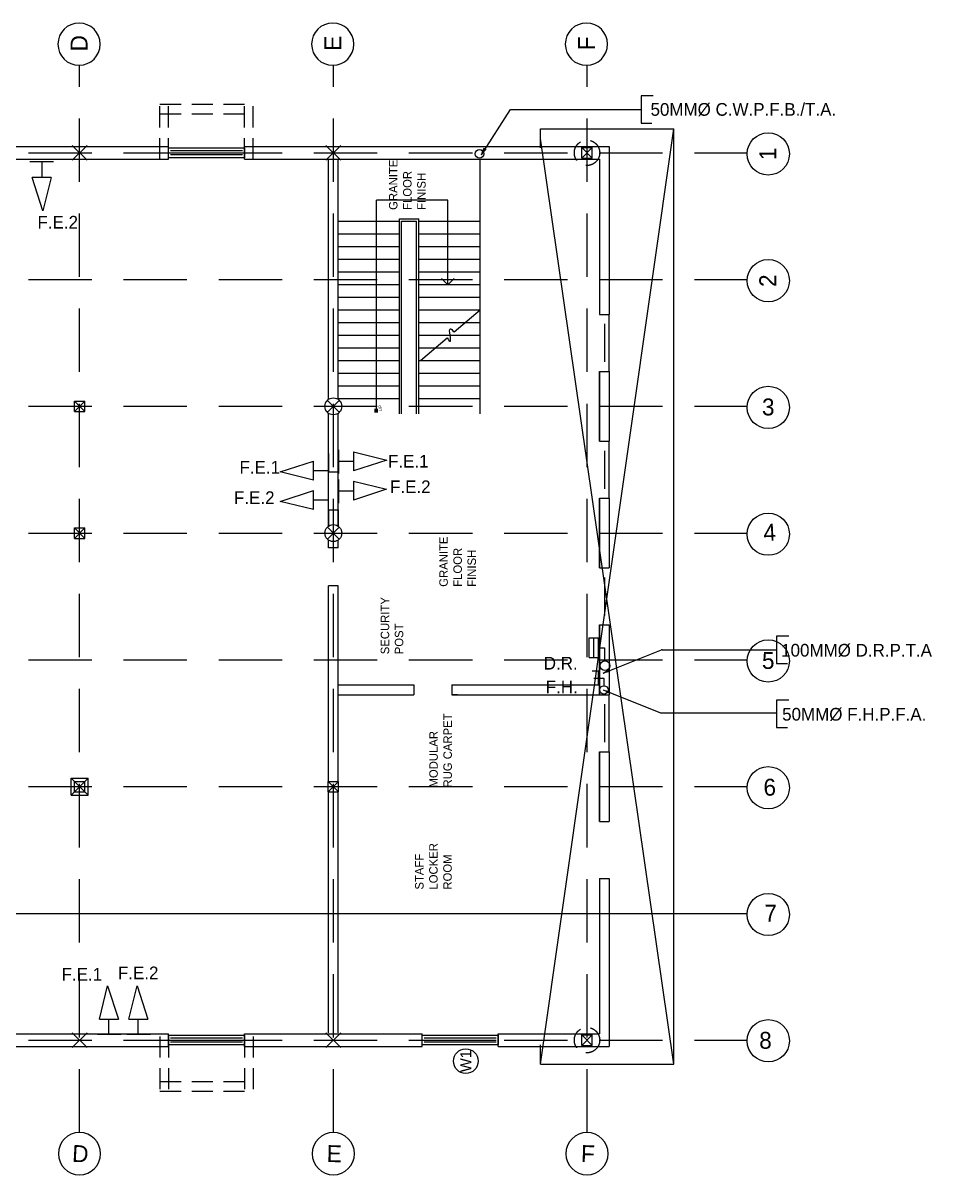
# Model space of a CAD drawing. Extents: x -2017610 to 288295, y -639251 to 250994.
# Drawn here: x -276574 to -255078, y -313147 to -285862 of the extents above; entities that cross this region are included whole.
import ezdxf
from ezdxf.enums import TextEntityAlignment as Align

# ---------------------------------------------------------------- set-up
doc = ezdxf.new("R2010")
doc.units = 0
doc.header["$LTSCALE"] = 2
doc.header["$MEASUREMENT"] = 0
doc.linetypes.add('DASHED2', pattern=[0.375, 0.25, -0.125])
for name, color, linetype in [('DIM', 8, 'CONTINUOUS'), ('DIM_INT', 8, 'CONTINUOUS'), ('DOORS', 8, 'CONTINUOUS'), ('GRID', 8, 'CONTINUOUS'), ('GRIDLINES', 8, 'DASHED2'), ('HANDRAILS', 8, 'CONTINUOUS'), ('HATCH', 8, 'CONTINUOUS'), ('LAYER1', 8, 'CONTINUOUS'), ('LAYER2', 8, 'CONTINUOUS'), ('LAYER4', 8, 'CONTINUOUS'), ('TEXT', 8, 'CONTINUOUS'), ('TEXT3', 8, 'CONTINUOUS'), ('WALLS', 8, 'CONTINUOUS'), ('WIN_DOORS', 8, 'CONTINUOUS'), ('WINDOWS_DOORS', 8, 'CONTINUOUS')]:
    doc.layers.add(name, color=color, linetype=linetype)
doc.styles.add('LUCY', font='lsansi.ttf')
doc.styles.add('STYLUS', font='stylu.ttf')

# ---------------------------------------------------------------- blocks, each defined once
blk = doc.blocks.new('GRID_NO')
at = {"layer": 'GRID'}
blk.add_circle((0, 500), 500, dxfattribs=at)
blk.add_attdef('GRNO', text='', height=400, dxfattribs=at).set_placement((0, 500), align=Align.MIDDLE_CENTER)
blk = doc.blocks.new('W1800')
at = {"layer": 'WINDOWS_DOORS'}
for p, q in [((0, -1800), (0, 0)), ((0, 0), (230, 0)), ((230, 0), (230, -1800)), ((69, -1750), (69, -50)), ((114, -50), (114, -1750)), ((161, -1750), (161, -50)), ((230, -1800), (0, -1800))]:
    blk.add_line(p, q, dxfattribs=at)
blk = doc.blocks.new('250_COLUMN')
at = {"layer": 'LAYER1'}
for p, q in [((125, 125), (-125, -125)), ((-125, 125), (125, -125))]:
    blk.add_line(p, q, dxfattribs=at)
at = {"layer": 'LAYER2'}
for p, q in [((-125, 125), (125, 125)), ((-125, 125), (-125, -125)), ((125, 125), (125, -125)), ((-125, -125), (125, -125))]:
    blk.add_line(p, q, dxfattribs=at)

msp = doc.modelspace()

# ---------------------------------------------------------------- linework, layer by layer
at = {"layer": 'DOORS', "color": 1}
for p, q in [((-265730.6, -288978), (-265668.2, -288818.7)), ((-262856.3, -301251), (-261471, -300699)), ((-261459.9, -300696.9), (-258750.7, -300696.9)), ((-262856.3, -301251), (-262712.9, -301157.8)), ((-262856.3, -301642.2), (-261499.7, -302182.8)), ((-261488.6, -302185), (-258750.7, -302185))]:
    msp.add_line(p, q, dxfattribs=at)
msp.add_arc((-261459.9, -300726.9), 30, 90, 111.72787, dxfattribs=at)
for points in [[(-265730.6, -288978), (-265668.2, -288818.7), (-265610.8, -288853.6)], [(-262856.3, -301251), (-262712.9, -301157.8), (-262686.5, -301219.5)], [(-262856.3, -301642.2), (-262688.1, -301673.1), (-262711.4, -301736.1)]]:
    msp.add_solid(points, dxfattribs=at)
at = {"layer": 'GRID', "color": 7}
msp.add_circle((-266102.5, -310429.5), 292.5, dxfattribs=at)
at = {"layer": 'GRIDLINES', "ltscale": 3000}
for p, q in [((-275235.6, -312120), (-275235.6, -286862.1)), ((-269235.6, -312120), (-269235.6, -286862.1)), ((-263235.6, -312120), (-263235.6, -286862.1)), ((-296697, -288932.9), (-259448.7, -288932.9)), ((-296697, -291932.9), (-259448.7, -291932.9)), ((-296697, -294932.9), (-259448.7, -294932.9)), ((-296697, -297932.9), (-259448.7, -297932.9)), ((-296697, -300932.9), (-259448.7, -300932.9)), ((-296697, -303932.9), (-259448.7, -303932.9)), ((-296697, -309932.9), (-259448.7, -309932.9))]:
    msp.add_line(p, q, dxfattribs=at)
at = {"layer": 'HANDRAILS'}
for p, q in [((-267670.6, -295107.7), (-267670.6, -290497.9)), ((-267670.6, -290497.9), (-267215.6, -290497.9)), ((-267620.6, -295107.7), (-267620.6, -290547.9)), ((-267620.6, -290547.9), (-267265.6, -290547.9)), ((-267265.6, -295107.7), (-267265.6, -290547.9)), ((-267215.6, -292347.9), (-267215.6, -290497.9)), ((-267215.6, -295107.7), (-267215.6, -292347.9)), ((-266381.2, -293171.9), (-265765.6, -292647.9)), ((-267175.6, -293847.9), (-266545.3, -293311.5))]:
    msp.add_line(p, q, dxfattribs=at)
msp.add_spline([(-266545.3, -293311.5), (-266470.6, -293399.4), (-266470.6, -293096.5), (-266381.2, -293171.9)], degree=3, dxfattribs=at)
at = {"layer": 'HATCH'}
for p, q in [((-266528.5, -290050.9), (-268218.5, -290050.9)), ((-268218.5, -295079.2), (-268218.5, -290050.9)), ((-266528.5, -292061.3), (-266528.5, -290050.9)), ((-266526.5, -292061.3), (-266676.5, -291911.3)), ((-266530.5, -292061.3), (-266380.5, -291911.3)), ((-268248.5, -295079.2), (-268248.5, -294989.2)), ((-268188.5, -295079.2), (-268188.5, -294989.2))]:
    msp.add_line(p, q, dxfattribs=at)
at = {"layer": 'LAYER1'}
for p, q in [((-264335.6, -288367.9), (-261185.6, -288367.9)), ((-264335.6, -288817.9), (-264335.6, -288367.9)), ((-264335.6, -310497.9), (-261185.6, -288367.9)), ((-261185.6, -310497.9), (-261185.6, -288367.9)), ((-261185.6, -310497.9), (-264335.6, -288592.9)), ((-275410.6, -288757.9), (-275060.6, -289107.9)), ((-275060.6, -288757.9), (-275410.6, -289107.9)), ((-269410.6, -288757.9), (-269060.6, -289107.9)), ((-269060.6, -288757.9), (-269410.6, -289107.9)), ((-269120.6, -290547.9), (-267670.6, -290547.9)), ((-267215.6, -290547.9), (-265765.6, -290547.9)), ((-269120.6, -290847.9), (-267670.6, -290847.9)), ((-267215.6, -290847.9), (-265765.6, -290847.9)), ((-269120.6, -291147.9), (-267670.6, -291147.9)), ((-267215.6, -291147.9), (-265765.6, -291147.9)), ((-269120.6, -291447.9), (-267670.6, -291447.9)), ((-267215.6, -291447.9), (-265765.6, -291447.9)), ((-269120.6, -291747.9), (-267670.6, -291747.9)), ((-267215.6, -291747.9), (-265765.6, -291747.9)), ((-269120.6, -292047.9), (-267670.6, -292047.9)), ((-267215.6, -292047.9), (-265765.6, -292047.9)), ((-269120.6, -292347.9), (-267670.6, -292347.9)), ((-267215.6, -292347.9), (-265765.6, -292347.9)), ((-269120.6, -292647.9), (-267670.6, -292647.9)), ((-267215.6, -292647.9), (-265765.6, -292647.9)), ((-269120.6, -292947.9), (-267670.6, -292947.9)), ((-267215.6, -292947.9), (-266118.1, -292947.9)), ((-266118.1, -292947.9), (-265765.6, -292947.9)), ((-269120.6, -293247.9), (-267670.6, -293247.9)), ((-267215.6, -293247.9), (-266474.5, -293247.9)), ((-266474.5, -293247.9), (-265765.6, -293247.9)), ((-269120.6, -293547.9), (-267670.6, -293547.9)), ((-267215.6, -293547.9), (-266823.1, -293547.9)), ((-266823.1, -293547.9), (-265765.6, -293547.9)), ((-269120.6, -293847.9), (-267670.6, -293847.9)), ((-267215.6, -293847.9), (-265765.6, -293847.9)), ((-262940.6, -295757.9), (-262940.6, -294107.9)), ((-269120.6, -294147.9), (-267670.6, -294147.9)), ((-267215.6, -294147.9), (-265765.6, -294147.9)), ((-269120.6, -294447.9), (-267670.6, -294447.9)), ((-267215.6, -294447.9), (-265765.6, -294447.9)), ((-269377, -294791.5), (-269094.2, -295074.4)), ((-269094.2, -294791.5), (-269377, -295074.4)), ((-269120.6, -294747.9), (-267670.6, -294747.9)), ((-267215.6, -294747.9), (-265765.6, -294747.9)), ((-262940.6, -298757.9), (-262940.6, -297107.9)), ((-269377, -297791.5), (-269094.2, -298074.4)), ((-269094.2, -297791.5), (-269377, -298074.4)), ((-262940.6, -301757.9), (-262940.6, -300107.9)), ((-262940.6, -304757.9), (-262940.6, -303107.9)), ((-275435.6, -303732.9), (-275035.6, -304132.9)), ((-275435.6, -304132.9), (-275035.6, -303732.9)), ((-275410.6, -309757.9), (-275060.6, -310107.9)), ((-275060.6, -309757.9), (-275410.6, -310107.9)), ((-269410.6, -309757.9), (-269060.6, -310107.9)), ((-269060.6, -309757.9), (-269410.6, -310107.9)), ((-264335.6, -310497.9), (-264335.6, -310047.9)), ((-264335.6, -310497.9), (-261185.6, -310497.9))]:
    msp.add_line(p, q, dxfattribs=at)
at = {"layer": 'LAYER2'}
for p, q in [((-275435.6, -303732.9), (-275035.6, -303732.9)), ((-275435.6, -304132.9), (-275435.6, -303732.9)), ((-275035.6, -304132.9), (-275035.6, -303732.9)), ((-275435.6, -304132.9), (-275035.6, -304132.9))]:
    msp.add_line(p, q, dxfattribs=at)
for centre in [(-269235.6, -294932.9), (-269235.6, -297932.9)]:
    msp.add_circle(centre, 200, dxfattribs=at)
at = {"layer": 'LAYER4', "linetype": 'DASHED2', "ltscale": 1000}
for p, q in [((-273335.6, -287782.9), (-271135.6, -287782.9)), ((-273335.6, -289082.9), (-273335.6, -287782.9)), ((-273135.6, -289082.9), (-273135.6, -287782.9)), ((-271335.6, -289082.9), (-271335.6, -287782.9)), ((-271135.6, -289082.9), (-271135.6, -287782.9)), ((-273335.6, -288012.9), (-271135.6, -288012.9)), ((-273335.6, -309842.9), (-273335.6, -311142.9)), ((-273135.6, -309842.9), (-273135.6, -311142.9)), ((-271335.6, -309842.9), (-271335.6, -311142.9)), ((-271135.6, -309842.9), (-271135.6, -311142.9)), ((-273335.6, -310912.9), (-271135.6, -310912.9)), ((-273335.6, -311142.9), (-271135.6, -311142.9))]:
    msp.add_line(p, q, dxfattribs=at)
for centre in [(-263235.6, -288932.9), (-263235.6, -309932.9)]:
    msp.add_circle(centre, 300, dxfattribs=at)
at = {"layer": 'TEXT3', "color": 1}
for p, q in [((-261670, -287587.2), (-261957.7, -287587.2)), ((-261957.7, -287587.2), (-261957.7, -288234.6)), ((-265730.6, -288978), (-265045.2, -287910.9)), ((-265045.2, -287910.9), (-261957.7, -287910.9)), ((-261957.7, -288234.6), (-261703.8, -288234.6)), ((-258462.9, -300373.2), (-258750.7, -300373.2)), ((-258750.7, -300373.2), (-258750.7, -301020.5)), ((-258750.7, -301020.5), (-258496.8, -301020.5)), ((-258462.9, -301889.1), (-258750.7, -301889.1)), ((-258750.7, -301889.1), (-258750.7, -302536.5)), ((-258750.7, -302536.5), (-258496.8, -302536.5))]:
    msp.add_line(p, q, dxfattribs=at)
at = {"layer": 'TEXT3', "color": 4}
for p, q in [((-275853.5, -289148.4), (-276413.5, -289148.4)), ((-276132, -289148.4), (-276132, -289519.5)), ((-275912.4, -289519.5), (-276361.1, -289519.5)), ((-276104.7, -290307.1), (-276361.1, -289519.5)), ((-275912.4, -289519.5), (-276104.7, -290307.1)), ((-269111.2, -295963.3), (-269111.2, -296523.3)), ((-268757.7, -296011.1), (-268757.7, -296459.8)), ((-268757.7, -296011.1), (-267970.2, -296203.4)), ((-270492.1, -296485.3), (-269704.5, -296228.9)), ((-269704.5, -296677.6), (-269704.5, -296228.9)), ((-269351, -296725.4), (-269351, -296165.4)), ((-269111.2, -296230.7), (-268757.7, -296230.7)), ((-267970.2, -296203.4), (-268757.7, -296459.8)), ((-269704.5, -296677.6), (-270492.1, -296485.3)), ((-269351, -296458), (-269704.5, -296458)), ((-269111.2, -296661.5), (-269111.2, -297221.5)), ((-268762.5, -296704.9), (-268762.5, -297153.6)), ((-268762.5, -296704.9), (-267974.9, -296897.2)), ((-270492.1, -297183.5), (-269704.5, -296927.1)), ((-269704.5, -297375.8), (-269704.5, -296927.1)), ((-269351, -297423.6), (-269351, -296863.6)), ((-269111.2, -296929), (-268757.7, -296929)), ((-267974.9, -296897.2), (-268762.5, -297153.6)), ((-269704.5, -297375.8), (-270492.1, -297183.5)), ((-269351, -297156.2), (-269704.5, -297156.2)), ((-263078.4, -300413.9), (-263078.4, -300873.9)), ((-262961.3, -300647.1), (-262819, -300647.1)), ((-262819, -300647.1), (-262819, -300938.4)), ((-262963.1, -301200.3), (-263110.7, -301200.3)), ((-262963.1, -301518.3), (-262963.1, -301200.3)), ((-262830.7, -301373.9), (-263072.6, -301373.9)), ((-262830.7, -301547.3), (-262830.7, -301373.9)), ((-274767.6, -309437), (-274575.2, -308649.4)), ((-274575.2, -308649.4), (-274318.8, -309437)), ((-274069.3, -309437), (-273877, -308649.4)), ((-273877, -308649.4), (-273620.6, -309437)), ((-274767.6, -309437), (-274318.8, -309437)), ((-274547.9, -309790.5), (-274547.9, -309437)), ((-274069.3, -309437), (-273620.6, -309437)), ((-273849.7, -309790.5), (-273849.7, -309437)), ((-274815.4, -309790.5), (-274255.4, -309790.5)), ((-274117.1, -309790.5), (-273557.1, -309790.5))]:
    msp.add_line(p, q, dxfattribs=at)
for centre in [(-265777.3, -288956.4), (-262834.9, -301644.1)]:
    msp.add_circle(centre, 100, dxfattribs=at)
at = {"layer": 'WALLS'}
for p, q in [((-277335.6, -288782.9), (-273135.6, -288782.9)), ((-273135.6, -289082.9), (-273135.6, -288782.9)), ((-271335.6, -289082.9), (-271335.6, -288782.9)), ((-271335.6, -288782.9), (-264335.6, -288782.9)), ((-264335.6, -288782.9), (-262710.6, -288782.9)), ((-262710.6, -288782.9), (-262710.6, -292757.9)), ((-277335.6, -289082.9), (-273135.6, -289082.9)), ((-271335.6, -289082.9), (-264335.6, -289082.9)), ((-269350.6, -294769.3), (-269350.6, -289107.9)), ((-269120.6, -294769.3), (-269120.6, -289107.9)), ((-269120.6, -294769.3), (-269120.6, -289107.9)), ((-265765.6, -295107.7), (-265765.6, -289082.9)), ((-264335.6, -289082.9), (-262940.6, -289082.9)), ((-262940.6, -289082.9), (-262940.6, -292757.9)), ((-262940.6, -292757.9), (-262710.6, -292757.9)), ((-262940.6, -294107.9), (-262710.6, -294107.9)), ((-262940.6, -294107.9), (-262940.6, -295757.9)), ((-262710.6, -294107.9), (-262710.6, -295757.9)), ((-269350.6, -297769.3), (-269350.6, -295096.6)), ((-269120.6, -295107.7), (-269120.6, -295096.6)), ((-269120.6, -297769.3), (-269120.6, -295096.6)), ((-262940.6, -295757.9), (-262710.6, -295757.9)), ((-269120.6, -296047.9), (-269120.6, -295817.9)), ((-269350.6, -296047.9), (-269350.6, -296482.9)), ((-269120.6, -296047.9), (-269120.6, -296482.9)), ((-269350.6, -296482.9), (-269120.6, -296482.9)), ((-262940.6, -297107.9), (-262710.6, -297107.9)), ((-262940.6, -297107.9), (-262940.6, -298757.9)), ((-262710.6, -297107.9), (-262710.6, -298757.9)), ((-269350.6, -297382.9), (-269120.6, -297382.9)), ((-269350.6, -297382.9), (-269350.6, -297769.3)), ((-269120.6, -297382.9), (-269120.6, -297769.3)), ((-269350.6, -298282.9), (-269350.6, -298096.6)), ((-269120.6, -298282.9), (-269120.6, -298096.6)), ((-269120.6, -298282.9), (-269350.6, -298282.9)), ((-262940.6, -298757.9), (-262710.6, -298757.9)), ((-269120.6, -299182.9), (-269350.6, -299182.9)), ((-269350.6, -303807.9), (-269350.6, -299182.9)), ((-269120.6, -303807.9), (-269120.6, -299182.9)), ((-262940.6, -300107.9), (-262710.6, -300107.9)), ((-262940.6, -300107.9), (-262940.6, -301757.9)), ((-262710.6, -300107.9), (-262710.6, -301757.9)), ((-269120.6, -301527.9), (-267335.6, -301527.9)), ((-269120.6, -301757.9), (-267335.6, -301757.9)), ((-267335.6, -301527.9), (-267335.6, -301757.9)), ((-266435.6, -301527.9), (-266435.6, -301757.9)), ((-266435.6, -301527.9), (-262940.6, -301527.9)), ((-266295.6, -301757.9), (-266435.6, -301757.9)), ((-266435.6, -301757.9), (-262940.6, -301757.9)), ((-262940.6, -301757.9), (-262710.6, -301757.9)), ((-262940.6, -303107.9), (-262710.6, -303107.9)), ((-262940.6, -303107.9), (-262940.6, -304757.9)), ((-262710.6, -303107.9), (-262710.6, -304757.9)), ((-269350.6, -309757.9), (-269350.6, -304057.9)), ((-269120.6, -309757.9), (-269120.6, -304057.9)), ((-262940.6, -304757.9), (-262710.6, -304757.9)), ((-262940.6, -306107.9), (-262710.6, -306107.9)), ((-262940.6, -306107.9), (-262940.6, -309782.9)), ((-262710.6, -306107.9), (-262710.6, -310082.9)), ((-277335.6, -309782.9), (-273135.6, -309782.9)), ((-273135.6, -310082.9), (-273135.6, -309782.9)), ((-271335.6, -310082.9), (-271335.6, -309782.9)), ((-271335.6, -309782.9), (-267135.6, -309782.9)), ((-267135.6, -310082.9), (-267135.6, -309782.9)), ((-265335.6, -310082.9), (-265335.6, -309782.9)), ((-265335.6, -309782.9), (-264335.6, -309782.9)), ((-264335.6, -309782.9), (-262940.6, -309782.9)), ((-277335.6, -310082.9), (-273135.6, -310082.9)), ((-271335.6, -310082.9), (-267135.6, -310082.9)), ((-265335.6, -310082.9), (-264335.6, -310082.9)), ((-264335.6, -310082.9), (-262710.6, -310082.9))]:
    msp.add_line(p, q, dxfattribs=at)
at = {"layer": 'WALLS', "linetype": 'DASHED2', "ltscale": 200000}
for p, q in [((-262710.6, -294107.9), (-262710.6, -292757.9)), ((-262825.6, -292982.9), (-262825.6, -293882.9)), ((-262710.6, -297107.9), (-262710.6, -295757.9)), ((-262825.6, -295982.9), (-262825.6, -296882.9)), ((-262825.6, -298982.9), (-262825.6, -299882.9)), ((-262710.6, -303107.9), (-262710.6, -301757.9)), ((-262825.6, -301982.9), (-262825.6, -302882.9))]:
    msp.add_line(p, q, dxfattribs=at)
at = {"layer": 'WALLS', "color": 4}
for p, q in [((-263187.4, -300875.3), (-263187.4, -300413.9)), ((-263187.4, -300413.9), (-262961.3, -300413.9)), ((-262961.3, -300875.3), (-262961.3, -300413.9)), ((-263187.4, -300873.9), (-262961.3, -300873.9))]:
    msp.add_line(p, q, dxfattribs=at)
msp.add_circle((-262812.2, -301071), 114.5, dxfattribs=at)
at = {"layer": 'WIN_DOORS'}
msp.add_line((-296697, -306932.9), (-259448.7, -306932.9), dxfattribs=at)

# ---------------------------------------------------------------- block references
at = {"layer": 'DIM', "rotation": 89.99999999999999}
for p in [(-263235.6, -288932.9), (-275235.6, -294932.9), (-275235.6, -297932.9), (-275235.6, -303932.9), (-269235.6, -303932.9), (-263235.6, -309932.9)]:
    msp.add_blockref('250_COLUMN', p, dxfattribs=at)
at = {"layer": 'HATCH'}
ref = msp.add_blockref('GRID_NO', (-274749, -286362.1), dxfattribs=dict(at, xscale=-1, rotation=89.99999999999999))
ref.add_attrib('GRNO', 'D', dxfattribs={"layer": 'GRID', "height": 400, "rotation": 90, "style": 'STYLUS'}).set_placement((-275249, -286340.5), align=Align.MIDDLE_CENTER)
ref = msp.add_blockref('GRID_NO', (-268749, -286362.1), dxfattribs=dict(at, xscale=-1, rotation=89.99999999999999))
ref.add_attrib('GRNO', 'E', dxfattribs={"layer": 'GRID', "height": 400, "rotation": 90, "style": 'STYLUS'}).set_placement((-269249, -286340.5), align=Align.MIDDLE_CENTER)
ref = msp.add_blockref('GRID_NO', (-262749, -286362.1), dxfattribs=dict(at, xscale=-1, rotation=89.99999999999999))
ref.add_attrib('GRNO', 'F', dxfattribs={"layer": 'GRID', "height": 400, "rotation": 90, "style": 'STYLUS'}).set_placement((-263249, -286340.5), align=Align.MIDDLE_CENTER)
ref = msp.add_blockref('GRID_NO', (-259449, -288959.1), dxfattribs=dict(at, rotation=270))
ref.add_attrib('GRNO', '1', dxfattribs={"layer": 'GRID', "height": 400, "rotation": 90, "style": 'STYLUS'}).set_placement((-258960.5, -288959.1), align=Align.MIDDLE_CENTER)
ref = msp.add_blockref('GRID_NO', (-259449, -291959.1), dxfattribs=dict(at, rotation=270))
ref.add_attrib('GRNO', '2', dxfattribs={"layer": 'GRID', "height": 400, "rotation": 90, "style": 'STYLUS'}).set_placement((-258960.5, -291959.1), align=Align.MIDDLE_CENTER)
ref = msp.add_blockref('GRID_NO', (-258944.8, -294459.1), dxfattribs=dict(at, rotation=179.5122438125937))
ref.add_attrib('GRNO', '3', dxfattribs={"layer": 'GRID', "height": 400, "rotation": 359.51224, "style": 'STYLUS'}).set_placement((-258948.9, -294947.7), align=Align.MIDDLE_CENTER)
ref = msp.add_blockref('GRID_NO', (-258973.4, -297459.7), dxfattribs=dict(at, rotation=182.7961768230423))
ref.add_attrib('GRNO', '4', dxfattribs={"layer": 'GRID', "height": 400, "rotation": 2.79618, "style": 'STYLUS'}).set_placement((-258915.5, -297915.5), align=Align.MIDDLE_CENTER)
ref = msp.add_blockref('GRID_NO', (-258941.5, -300459.2), dxfattribs=dict(at, rotation=179.1313383835235))
ref.add_attrib('GRNO', '5', dxfattribs={"layer": 'GRID', "height": 400, "rotation": 359.13134, "style": 'STYLUS'}).set_placement((-258948.9, -300947.7), align=Align.MIDDLE_CENTER)
ref = msp.add_blockref('GRID_NO', (-258957.5, -303459.2), dxfattribs=dict(at, rotation=180.9678022688126))
ref.add_attrib('GRNO', '6', dxfattribs={"layer": 'GRID', "height": 400, "rotation": 0.9678, "style": 'STYLUS'}).set_placement((-258914.3, -303947.1), align=Align.MIDDLE_CENTER)
ref = msp.add_blockref('GRID_NO', (-258952.2, -306459.1), dxfattribs=dict(at, rotation=180.362097845325))
ref.add_attrib('GRNO', '7', dxfattribs={"layer": 'GRID', "height": 400, "rotation": 0.3621, "style": 'STYLUS'}).set_placement((-258891.7, -306927.2), align=Align.MIDDLE_CENTER)
ref = msp.add_blockref('GRID_NO', (-258952.5, -309448.3), dxfattribs=dict(at, rotation=180.4146597695971))
ref.add_attrib('GRNO', '8', dxfattribs={"layer": 'GRID', "height": 400, "rotation": 0.41466, "style": 'STYLUS'}).set_placement((-259015, -309937.3), align=Align.MIDDLE_CENTER)
ref = msp.add_blockref('GRID_NO', (-275267.4, -313119.2), dxfattribs=dict(at, xscale=-1, rotation=356.8267889518189))
ref.add_attrib('GRNO', 'D', dxfattribs={"layer": 'GRID', "height": 400, "rotation": 356.82679, "style": 'STYLUS'}).set_placement((-275218.1, -312621.2), align=Align.MIDDLE_CENTER)
ref = msp.add_blockref('GRID_NO', (-269246.1, -313119.9), dxfattribs=dict(at, xscale=-1, rotation=358.7925767875972))
ref.add_attrib('GRNO', 'E', dxfattribs={"layer": 'GRID', "height": 400, "rotation": 358.79258, "style": 'STYLUS'}).set_placement((-269213.9, -312620.4), align=Align.MIDDLE_CENTER)
ref = msp.add_blockref('GRID_NO', (-263251.3, -313119.7), dxfattribs=dict(at, xscale=-1, rotation=358.2057149189623))
ref.add_attrib('GRNO', 'F', dxfattribs={"layer": 'GRID', "height": 400, "rotation": 358.20571, "style": 'STYLUS'}).set_placement((-263213.9, -312620.7), align=Align.MIDDLE_CENTER)
at = {"layer": 'WIN_DOORS', "rotation": 89.99999999999999}
for p in [(-273135.6, -289047.9), (-273135.6, -310047.9), (-267135.6, -310047.9)]:
    msp.add_blockref('W1800', p, dxfattribs=at)

# ---------------------------------------------------------------- texts
at = {"layer": 'DIM_INT', "color": 7, "style": 'STYLUS'}
msp.add_attdef('W1', text='', height=260, rotation=90, dxfattribs=at).set_placement((-266102.5, -310429.5), align=Align.MIDDLE_CENTER)
at = {"layer": 'TEXT', "char_height": 200, "width": 1801, "attachment_point": 7, "rotation": 90, "style": 'STYLUS'}
for s, insert in [('GRANITE FLOOR FINISH', (-267049.7, -290283.7)), ('GRANITE FLOOR FINISH', (-265859.7, -299203.7)), ('SECURITY POST', (-267578.8, -300800.3)), ('MODULAR RUG CARPET', (-266429.7, -303953.7)), ('STAFF LOCKER ROOM', (-266432.7, -306369.7))]:
    msp.add_mtext(s, dxfattribs=dict(at, insert=insert))
at = {"layer": 'TEXT', "insert": (-268167.2, -295055.6), "char_height": 80, "width": 68, "attachment_point": 1, "rotation": 90}
msp.add_mtext('{\\fStylus BT|b0|i0|c0|p34;UP}', dxfattribs=at)
at = {"layer": 'TEXT3', "color": 1, "char_height": 300, "width": 15498, "attachment_point": 1, "style": 'LUCY'}
for s, insert in [('50MM%%c C.W.P.F.B./T.A.', (-261733.8, -287756.2)), ('F.E.2', (-276233.1, -290425.6)), ('F.E.1', (-271455, -296224.2)), ('F.E.1', (-267942, -296081.3)), ('F.E.2', (-267894.4, -296686.6)), ('F.E.2', (-271585, -296944.3)), ('100MM%%c D.R.P.T.A', (-258643.8, -300555.3)), ('D.R.', (-264258.7, -300862.1)), ('F.H.', (-264212.4, -301423.1)), ('50MM%%c F.H.P.F.A.', (-258620.4, -302070.5)), ('F.E.1', (-275663.7, -308224.2)), ('F.E.2', (-274330.9, -308191))]:
    msp.add_mtext(s, dxfattribs=dict(at, insert=insert))

doc.saveas('drawing.dxf')
